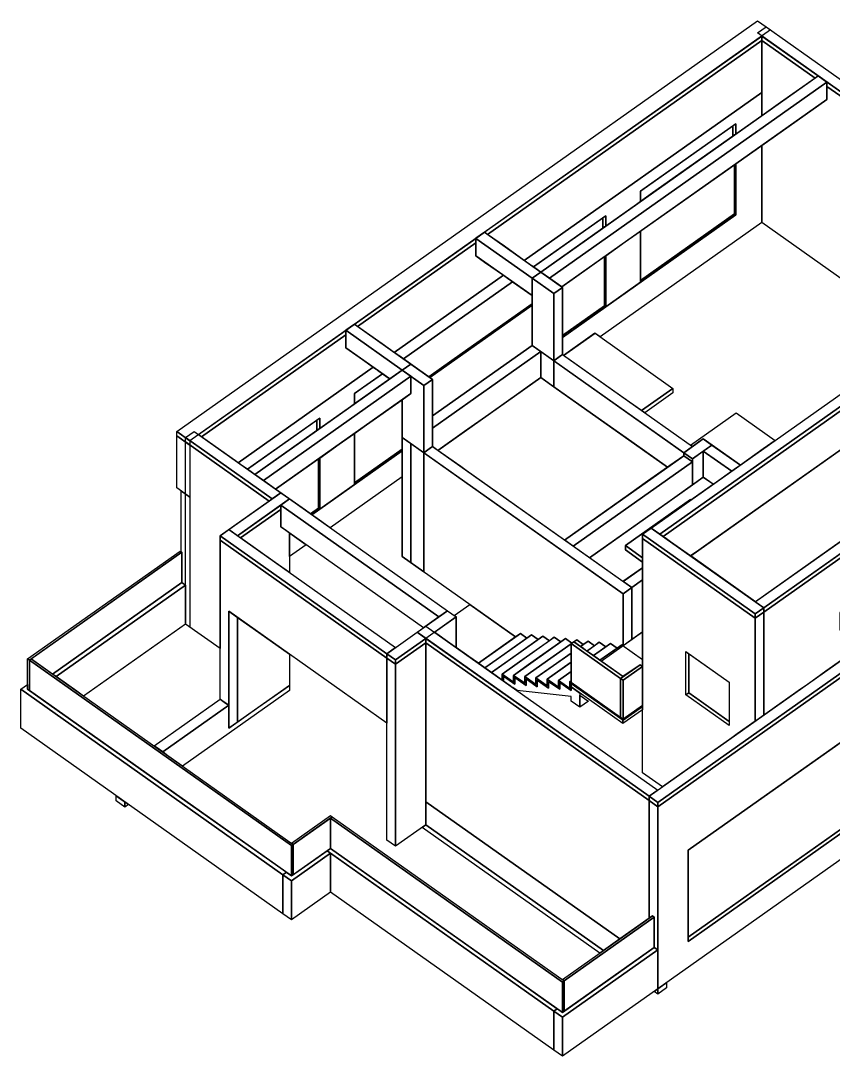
# Model space of a CAD drawing. Extents: x -28991 to 7566, y 11015 to 38494.
# Drawn here: x -28991 to -15733, y 11403 to 28294 of the extents above; entities that cross this region are included whole.
import ezdxf

# ---------------------------------------------------------------- set-up
doc = ezdxf.new("R2010")
doc.units = 0
doc.header["$LTSCALE"] = 1000
doc.header["$MEASUREMENT"] = 0
doc.layers.add('AE-FLOR', color=151, linetype='CONTINUOUS')

msp = doc.modelspace()

# ---------------------------------------------------------------- linework, layer by layer
at = {"layer": 'AE-FLOR', "linetype": 'Continuous'}
for points in [[(-26445.7935, 21593.6522), (-16970.5627, 28293.6522), (-16758.4306, 28143.6522), (-26233.6615, 21443.6522)], [(-26043.245, 21509.0074), (-26092.2402, 21543.6522), (-21566.7568, 24743.6522), (-21566.7568, 24743.6522), (-21563.048, 24746.2747), (-16899.8519, 28043.6523), (-16899.8519, 27972.9416), (-21375.3354, 24808.2968), (-21400.8378, 24826.3298), (-21425.3354, 24843.6522), (-21563.048, 24746.2747), (-21566.7568, 24743.6522), (-21566.7568, 24672.9415), (-23496.6614, 23308.2929), (-23511.0285, 23318.452), (-23546.6614, 23343.6482), (-23688.0827, 23243.6482), (-23688.0827, 23172.9376), (-26042.2402, 21508.2969)], [(-16970.5625, 28093.6523), (-16829.1412, 28193.6523), (-15414.9276, 27193.6523), (-15556.349, 27093.6523)], [(-15839.1919, 27222.9418), (-15839.1919, 27293.6522), (-15980.6132, 27393.6522), (-16014.4179, 27369.7487), (-16030.613, 27358.297), (-16899.8519, 27972.9416), (-16899.8519, 28043.6523), (-15556.349, 27093.6523), (-15556.349, 27022.9416)], [(-21100.3896, 24613.8808), (-21375.3354, 24808.2968), (-16899.8519, 27972.9416), (-16899.8519, 27124.4135), (-20775.3354, 24384.0328)], [(-16899.8519, 27972.9416), (-16030.613, 27358.297), (-16592.3017, 26961.1231), (-16899.8519, 26743.6523)], [(-20506.1022, 24193.6482), (-15980.6132, 27393.6522), (-15839.1919, 27293.6522), (-20364.6808, 24093.6482)], [(-20364.6803, 24093.6485), (-15839.1919, 27293.6522), (-15839.1919, 27010.8095), (-20164.6804, 23952.2272)], [(-16899.8519, 25003.0932), (-16899.8519, 26260.8096), (-16454.9046, 26575.4348), (-15839.1919, 27010.8095), (-15839.1919, 27222.9418), (-15556.349, 27022.9416), (-15556.349, 24053.0932)], [(-20651.9969, 24296.8193), (-20661.682, 24303.6677), (-20681.8661, 24317.94), (-20775.3354, 24384.0328), (-16899.8519, 27124.4135), (-16899.8519, 26743.6523), (-17324.116, 26443.6522), (-17324.116, 26612.2814), (-18879.7508, 25512.2815), (-18879.7508, 25343.6523), (-18943.9921, 25298.2269), (-19445.4364, 24943.6522), (-19445.4364, 25112.2814), (-20625.3354, 24277.9668)], [(-18879.7508, 25512.2815), (-18856.9365, 25528.4136), (-17371.4922, 26578.7814), (-17371.4922, 26410.1522), (-18680.2774, 25484.7013), (-18879.7508, 25343.6523)], [(-17371.4922, 26578.7814), (-17324.116, 26612.2814), (-17324.116, 26443.6522), (-17342.6762, 26430.5282), (-17371.4922, 26410.1522)], [(-20152.5483, 22847.6404), (-20152.5483, 23127.3888), (-17324.116, 25127.3925), (-17324.116, 25960.8095), (-17046.3046, 26157.2519), (-16899.8519, 26260.8096), (-16899.8519, 25003.0932), (-19538.9392, 23136.9766), (-19622.213, 23195.8601), (-20133.6091, 22834.2484)], [(-18879.7508, 24860.8096), (-18817.762, 24904.6423), (-17345.6828, 25945.5595), (-17345.6828, 25142.6425), (-17345.7476, 25142.5967), (-18879.7508, 24057.8926)], [(-17345.6828, 25142.6425), (-17345.6828, 25945.5595), (-17324.116, 25960.8095), (-17324.116, 25127.3925)], [(-20625.3354, 24277.9668), (-19492.8126, 25078.7814), (-19492.8126, 24910.1522), (-20506.0966, 24193.6522)], [(-19492.8126, 25078.7814), (-19445.4364, 25112.2814), (-19445.4364, 24943.6522), (-19463.9966, 24930.5282), (-19492.8126, 24910.1522)], [(-18879.7508, 24057.8926), (-17582.9171, 24974.8925), (-17345.6828, 25142.6425), (-17324.116, 25127.3925), (-18879.7508, 24027.3926)], [(-21566.7568, 24743.6522), (-21425.3354, 24843.6522), (-20506.0966, 24193.6522), (-20647.518, 24093.6522)], [(-19445.4364, 24460.8095), (-19127.9366, 24685.3158), (-18879.7508, 24860.8096), (-18879.7508, 24027.3926), (-19445.4364, 23627.3925)], [(-23095.3864, 23024.5486), (-23496.6614, 23308.2929), (-21566.7568, 24672.9415), (-21566.7568, 24460.8095), (-21421.4786, 24358.0823), (-21116.7568, 24142.6114), (-22896.6614, 22884.0288)], [(-21566.7568, 24460.8095), (-21566.7568, 24743.6522), (-20647.518, 24093.6522), (-20647.518, 23810.8095)], [(-20152.5483, 23943.6486), (-20164.6804, 23952.2272), (-19467.0032, 24445.5595), (-19467.0032, 23642.6425), (-19467.1741, 23642.5216), (-20152.5483, 23157.8888)], [(-19467.0032, 23642.6425), (-19467.0032, 24445.5595), (-19445.4364, 24460.8095), (-19445.4364, 23627.3925)], [(-20647.5231, 24093.6486), (-20506.1017, 24193.6486), (-20152.5483, 23943.6486), (-20293.9697, 23843.6486)], [(-22821.2572, 22830.71), (-22827.1783, 22834.8969), (-22839.518, 22843.6224), (-22896.6614, 22884.0288), (-21116.7568, 24142.6114), (-21029.134, 24080.6528), (-21010.2125, 24067.2732), (-21001.1332, 24060.8532), (-20966.7568, 24036.5454), (-22746.6614, 22777.9628)], [(-22518.7391, 22616.7981), (-22746.6614, 22777.9628), (-20966.7568, 24036.5454), (-20647.5231, 23810.8131), (-20647.5231, 23675.3816), (-21788.0331, 22868.9193), (-22331.6627, 22484.5151)], [(-20421.4125, 22837.7561), (-20647.5179, 22997.6367), (-20647.5231, 22997.6331), (-20647.5231, 24093.6486), (-20293.9697, 23843.6486), (-20293.9697, 22747.6404)], [(-20293.9697, 23843.6486), (-20152.5483, 23943.6486), (-20152.5483, 22847.6331), (-20203.5258, 22811.5865), (-20293.9645, 22747.6367), (-20293.9645, 22323.3727), (-20293.9697, 22323.369)], [(-22322.3225, 22477.9106), (-22331.6627, 22484.5151), (-20647.5231, 23675.3816), (-20647.5231, 23656.3816), (-22318.2276, 22475.0151)], [(-22273.8687, 22443.6486), (-22318.2276, 22475.0151), (-20647.5231, 23656.3816), (-20647.5231, 22997.6331), (-22273.8687, 21847.6331)], [(-18702.9742, 20017.1804), (-13541.0948, 23667.1804), (-13399.6734, 23567.1804), (-18561.5528, 19917.1804)], [(-20152.5483, 23157.8888), (-20092.4391, 23200.3925), (-19467.0032, 23642.6425), (-19445.4364, 23627.3925), (-20152.5483, 23127.3888)], [(-18561.5528, 19917.1804), (-13399.6734, 23567.1804), (-13399.6734, 23496.4697), (-18511.5528, 19881.8251)], [(-18390.8421, 19796.4698), (-18457.163, 19843.3657), (-18477.061, 19857.4357), (-18498.5408, 19872.6242), (-18501.2882, 19874.567), (-18511.5528, 19881.8251), (-13399.6734, 23496.4697), (-13399.6734, 22860.0736), (-13573.236, 22737.3463), (-15919.5448, 21078.2554), (-16382.3783, 20750.9827), (-17459.2239, 19989.5379), (-17697.8724, 19820.7879), (-17925.1567, 19660.0737), (-18061.5528, 19563.6271)], [(-23688.0827, 23243.6482), (-23546.6614, 23343.6482), (-22627.4225, 22693.6482), (-22768.8439, 22593.6482)], [(-25489.3709, 21117.3593), (-26042.2402, 21508.2969), (-23688.0827, 23172.9376), (-23688.0827, 22960.8055), (-23416.4754, 22768.7501), (-23238.0827, 22642.6075), (-25442.2402, 21084.0328)], [(-23688.0827, 22960.8055), (-23688.0827, 23243.6482), (-22768.8439, 22593.6482), (-22933.1053, 22477.4979), (-22968.8439, 22452.2269)], [(-19110, 22111.0251), (-20135, 22834.2484), (-19620, 23195.8601), (-18350, 22295.8601), (-18860, 21934.2484)], [(-19110, 22111.0251), (-20135, 22834.2484), (-19620, 23195.8601), (-18350, 22295.8601), (-18860, 21934.2484)], [(-19110, 22111.0251), (-20135, 22834.2484), (-19620, 23195.8601), (-18350, 22295.8601), (-18860, 21934.2484)], [(-19110, 22111.0251), (-20135, 22834.2484), (-19620, 23195.8601), (-18350, 22295.8601), (-18860, 21934.2484)], [(-19110, 22111.0251), (-20135, 22834.2484), (-19620, 23195.8601), (-18350, 22295.8601), (-18860, 21934.2484)], [(-22273.8687, 21847.6331), (-20647.5231, 22997.6331), (-20647.5227, 22997.6328), (-20506.1017, 22897.6331), (-22273.8687, 21647.6331)], [(-22273.8687, 21347.6404), (-22273.8687, 21647.6331), (-20506.1017, 22897.6331), (-20506.1017, 22473.369), (-20687.9305, 22344.7967), (-20824.2946, 22248.3727), (-21354.6247, 21873.3727), (-21752.3722, 21592.1227), (-22185.9955, 21285.5047)], [(-19021.1723, 21423.3727), (-19516.147, 21773.3727), (-20364.6752, 22373.3727), (-20506.0965, 22473.3727), (-20506.0965, 22897.6367), (-18172.6442, 21247.6368), (-18172.645, 21198.1386), (-18398.5367, 21038.4091), (-18437.6441, 21010.756)], [(-20293.9645, 22747.6367), (-20273.7614, 22761.9225), (-20152.5483, 22847.6331), (-20152.5483, 22847.6404), (-18031.2228, 21347.6368), (-18172.6442, 21247.6368)], [(-14250, 19217.0826), (-14845, 19638.627), (-15065, 19795.7619), (-15345, 19992.1804), (-15845, 19636.7815), (-17005, 18817.1804), (-18060, 19563.6271), (-13400, 22860.0736), (-12345, 22113.627), (-13470, 21316.2863), (-13505, 21292.1804), (-13505, 21221.4697), (-13475, 21201.1591), (-13435, 21171.4697), (-13435, 20833.0636), (-13495, 20789.8133), (-13505, 20783.0634), (-13505, 20585.0735), (-13080, 20285.0736), (-11815, 19388.627), (-12235, 19092.0984), (-13150, 18442.1804)], [(-14250, 19217.0826), (-14845, 19638.627), (-15065, 19795.7619), (-15345, 19992.1804), (-15845, 19636.7815), (-17005, 18817.1804), (-18060, 19563.6271), (-13400, 22860.0736), (-12345, 22113.627), (-13470, 21316.2863), (-13505, 21292.1804), (-13505, 21221.4697), (-13475, 21201.1591), (-13435, 21171.4697), (-13435, 20833.0636), (-13495, 20789.8133), (-13505, 20783.0634), (-13505, 20585.0735), (-13080, 20285.0736), (-11815, 19388.627), (-12235, 19092.0984), (-13150, 18442.1804)], [(-14250, 19217.0826), (-14845, 19638.627), (-15065, 19795.7619), (-15345, 19992.1804), (-15845, 19636.7815), (-17005, 18817.1804), (-18060, 19563.6271), (-13400, 22860.0736), (-12345, 22113.627), (-13470, 21316.2863), (-13505, 21292.1804), (-13505, 21221.4697), (-13475, 21201.1591), (-13435, 21171.4697), (-13435, 20833.0636), (-13495, 20789.8133), (-13505, 20783.0634), (-13505, 20585.0735), (-13080, 20285.0736), (-11815, 19388.627), (-12235, 19092.0984), (-13150, 18442.1804)], [(-14250, 19217.0826), (-14845, 19638.627), (-15065, 19795.7619), (-15345, 19992.1804), (-15845, 19636.7815), (-17005, 18817.1804), (-18060, 19563.6271), (-13400, 22860.0736), (-12345, 22113.627), (-13470, 21316.2863), (-13505, 21292.1804), (-13505, 21221.4697), (-13475, 21201.1591), (-13435, 21171.4697), (-13435, 20833.0636), (-13495, 20789.8133), (-13505, 20783.0634), (-13505, 20585.0735), (-13080, 20285.0736), (-11815, 19388.627), (-12235, 19092.0984), (-13150, 18442.1804)], [(-14250, 19217.0826), (-14845, 19638.627), (-15065, 19795.7619), (-15345, 19992.1804), (-15845, 19636.7815), (-17005, 18817.1804), (-18060, 19563.6271), (-13400, 22860.0736), (-12345, 22113.627), (-13470, 21316.2863), (-13505, 21292.1804), (-13505, 21221.4697), (-13475, 21201.1591), (-13435, 21171.4697), (-13435, 20833.0636), (-13495, 20789.8133), (-13505, 20783.0634), (-13505, 20585.0735), (-13080, 20285.0736), (-11815, 19388.627), (-12235, 19092.0984), (-13150, 18442.1804)], [(-25382.02, 21041.4507), (-25395.4475, 21050.9454), (-25424.3569, 21071.3874), (-25425.7612, 21072.3804), (-25428.6877, 21074.4498), (-25442.2402, 21084.0328), (-23238.0827, 22642.6075), (-23186.7859, 22606.3351), (-23175.7087, 22598.5024), (-23170.3934, 22594.7439), (-23088.0827, 22536.5415), (-23546.6557, 22212.2814), (-23546.6557, 22043.6522), (-23610.8969, 21998.2268), (-24112.3412, 21643.6522), (-24112.3412, 21812.2814), (-25292.2402, 20977.9668)], [(-22768.8434, 22593.6486), (-22627.4221, 22693.6486), (-22273.8687, 22443.6486), (-22415.29, 22343.6486)], [(-25173.0014, 20893.6522), (-22768.8439, 22593.6482), (-22627.4225, 22493.6482), (-25031.58, 20793.6522)], [(-25031.58, 20793.6522), (-22627.4225, 22493.6482), (-22627.4225, 22210.8055), (-24831.58, 20652.2309)], [(-23546.6557, 22212.2814), (-23408.9842, 22309.6298), (-23088.0827, 22536.5415), (-22977.6526, 22458.4556), (-22968.8439, 22452.2269), (-23546.6557, 22043.6522)], [(-22768.8434, 19553.0894), (-22768.8434, 22110.8058), (-22627.4225, 22210.8055), (-22627.4225, 22493.6482), (-22768.8434, 22593.6486), (-22415.29, 22343.6486), (-22415.29, 21247.6404), (-22542.7328, 21337.7561), (-22768.8382, 21497.6367), (-22768.8382, 19553.0931), (-22415.29, 19303.0968), (-22415.29, 19303.0894)], [(-21725, 20958.6127), (-21810, 21020.3397), (-22185, 21285.5047), (-20505, 22473.369), (-20295, 22323.369), (-20295, 22323.3727), (-18440, 21010.756), (-18765, 20780.8494), (-19075, 20559.9009), (-20120, 19822.888)], [(-21725, 20958.6127), (-21810, 21020.3397), (-22185, 21285.5047), (-20505, 22473.369), (-20295, 22323.369), (-20295, 22323.3727), (-18440, 21010.756), (-18765, 20780.8494), (-19075, 20559.9009), (-20120, 19822.888)], [(-21725, 20958.6127), (-21810, 21020.3397), (-22185, 21285.5047), (-20505, 22473.369), (-20295, 22323.369), (-20295, 22323.3727), (-18440, 21010.756), (-18765, 20780.8494), (-19075, 20559.9009), (-20120, 19822.888)], [(-21725, 20958.6127), (-21810, 21020.3397), (-22185, 21285.5047), (-20505, 22473.369), (-20295, 22323.369), (-20295, 22323.3727), (-18440, 21010.756), (-18765, 20780.8494), (-19075, 20559.9009), (-20120, 19822.888)], [(-21725, 20958.6127), (-21810, 21020.3397), (-22185, 21285.5047), (-20505, 22473.369), (-20295, 22323.369), (-20295, 22323.3727), (-18440, 21010.756), (-18765, 20780.8494), (-19075, 20559.9009), (-20120, 19822.888)], [(-22415.29, 22343.6486), (-22273.8687, 22443.6486), (-22273.8687, 21347.6331), (-22324.8462, 21311.5865), (-22415.2848, 21247.6367), (-22415.2848, 19303.2053), (-22415.29, 19303.0894)], [(-18825, 21907.9071), (-18860, 21934.2484), (-18350, 22295.8601), (-18350, 22225.1494), (-18810, 21898.8931)], [(-18825, 21907.9071), (-18860, 21934.2484), (-18350, 22295.8601), (-18350, 22225.1494), (-18810, 21898.8931)], [(-18825, 21907.9071), (-18860, 21934.2484), (-18350, 22295.8601), (-18350, 22225.1494), (-18810, 21898.8931)], [(-18825, 21907.9071), (-18860, 21934.2484), (-18350, 22295.8601), (-18350, 22225.1494), (-18810, 21898.8931)], [(-18825, 21907.9071), (-18860, 21934.2484), (-18350, 22295.8601), (-18350, 22225.1494), (-18810, 21898.8931)], [(-23546.6557, 21560.8095), (-23347.9395, 21701.3231), (-22768.8434, 22110.8058), (-22768.8434, 21307.8888), (-23546.6557, 20757.8925)], [(-24159.7173, 21778.7814), (-24112.3412, 21812.2814), (-24112.3412, 21643.6522), (-24130.9013, 21630.5282), (-24159.7173, 21610.1522)], [(-17614.5786, 21303.0249), (-17854.4461, 21472.6368), (-18031.2228, 21347.6368), (-18063.3653, 21370.3649), (-17317.045, 21898.0931), (-16680.0035, 21447.6367), (-16875.1558, 21309.6432), (-17249.5471, 21044.9086)], [(-25292.2402, 20977.9668), (-24229.9078, 21729.1492), (-24159.7173, 21778.7814), (-24159.7173, 21610.1522), (-24406.5669, 21435.6032), (-25173.0013, 20893.6522)], [(-26445.7935, 21522.9415), (-26445.7935, 21593.6522), (-26233.6615, 21443.6522), (-26233.6615, 21372.9415)], [(-26445.7935, 20674.4134), (-26445.7935, 21522.9415), (-26233.6615, 21372.9415), (-26233.6615, 20524.4134)], [(-26304.3722, 21493.6522), (-26162.9508, 21593.6522), (-24748.7373, 20593.6522), (-24890.1586, 20493.6522)], [(-26304.3722, 21422.9415), (-26304.3722, 21493.6522), (-24890.1586, 20493.6522), (-24938.4512, 20459.5042), (-24940.1586, 20458.2969)], [(-24112.3412, 21160.8095), (-23794.8414, 21385.3157), (-23546.6557, 21560.8095), (-23546.6557, 20727.3925), (-24112.3412, 20327.3925)], [(-22768.8382, 19553.0931), (-22768.8382, 21497.6367), (-22627.4169, 21397.6367), (-22627.4169, 19453.0931)], [(-18172.6442, 21247.6368), (-17854.4461, 21472.6368), (-17713.0247, 21372.6368), (-18031.2228, 21147.6368)], [(-26304.3722, 18453.0931), (-26304.3722, 21422.9415), (-24940.1586, 20458.2969), (-25738.6867, 19893.6523), (-25738.6867, 18053.093)], [(-23546.6557, 20757.8925), (-22768.8434, 21307.8888), (-22768.8434, 21277.3888), (-23546.6557, 20727.3925)], [(-19367.6547, 18134.507), (-19445.1547, 18079.7062), (-19551.5024, 18154.9055), (-19629.0024, 18100.1047), (-19735.3502, 18175.3039), (-19812.8502, 18120.5031), (-19919.198, 18195.7024), (-19965.2997, 18163.1035), (-19968.6954, 18165.5047), (-20000.0937, 18143.3027), (-20103.0457, 18216.1008), (-20180.5457, 18161.3), (-20286.8935, 18236.4993), (-20364.3935, 18181.6985), (-20470.7412, 18256.8977), (-20548.2412, 18202.0969), (-20654.589, 18277.2962), (-20732.089, 18222.4954), (-20838.4368, 18297.6946), (-20915.9367, 18242.8939), (-22627.4169, 19453.0931), (-22627.4169, 21397.6367), (-19162.5936, 18947.6367), (-19162.5936, 18099.1086), (-19183.8069, 18114.1086), (-19261.3069, 18059.3078)], [(-22415.2848, 21247.6367), (-22406.6264, 21253.7592), (-22273.8687, 21347.6331), (-22273.8687, 21347.6404), (-19021.1723, 19047.6367), (-19162.5936, 18947.6367)], [(-17854.4461, 21272.6368), (-17713.0247, 21372.6368), (-17249.5471, 21044.9086), (-17313.7222, 20999.5299), (-17390.9684, 20944.9086)], [(-24345.3647, 20308.4247), (-24831.58, 20652.2309), (-24133.9079, 21145.5595), (-24133.9079, 20342.6425), (-24133.9727, 20342.5966), (-24263.832, 20250.7723)], [(-24192.582, 20200.391), (-24242.2652, 20235.5223), (-22768.8434, 21277.3888), (-22768.8434, 20853.0894), (-23942.2402, 20023.3726)], [(-24133.9079, 20342.6425), (-24133.9079, 21145.5595), (-24112.3412, 21160.8095), (-24112.3412, 20327.3925)], [(-20115.0431, 19821.1202), (-20117.5431, 19822.888), (-18172.645, 21198.1386), (-18031.2237, 21098.1386), (-19976.1218, 19722.888)], [(-20115.0431, 19821.1202), (-20117.5431, 19822.888), (-18172.645, 21198.1386), (-18031.2237, 21098.1386), (-19976.1218, 19722.888)], [(-20115.0431, 19821.1202), (-20117.5431, 19822.888), (-18172.645, 21198.1386), (-18031.2237, 21098.1386), (-19976.1218, 19722.888)], [(-20115.0431, 19821.1202), (-20117.5431, 19822.888), (-18172.645, 21198.1386), (-18031.2237, 21098.1386), (-19976.1218, 19722.888)], [(-20115.0431, 19821.1202), (-20117.5431, 19822.888), (-18172.645, 21198.1386), (-18031.2237, 21098.1386), (-19976.1218, 19722.888)], [(-18031.2237, 20723.3733), (-18031.2237, 21098.1386), (-18169.0443, 21195.5925), (-18172.6442, 21198.138), (-18172.6442, 21247.6368), (-18031.2228, 21147.6368), (-18031.2228, 20723.3727)], [(-18031.2228, 21147.6368), (-17854.4461, 21272.6368), (-17854.4461, 20848.3727), (-17961.7978, 20772.4636), (-18031.2228, 20723.3727)], [(-17854.4461, 20848.3727), (-17854.4461, 21272.6368), (-17390.9684, 20944.9086), (-17677.5768, 20742.2459), (-17690.9684, 20732.7765)], [(-19969.2482, 19718.0277), (-19976.1218, 19722.888), (-18031.2237, 21098.1386), (-18031.2237, 20723.3721), (-18396.7433, 20464.9106), (-19711.1218, 19535.5047)], [(-19710, 19535.5047), (-18405, 20459.011), (-18030, 20723.372), (-18030, 20723.3727), (-17855, 20848.3727), (-17690, 20732.7765), (-17835, 20631.8591), (-18055, 20475.2387), (-18065, 20483.2969), (-18155, 20421.2583), (-19125, 19733.2969), (-19125, 19662.5863), (-18845, 19462.5862), (-18845, 19372.6368), (-19165, 19147.6367)], [(-19710, 19535.5047), (-18405, 20459.011), (-18030, 20723.372), (-18030, 20723.3727), (-17855, 20848.3727), (-17690, 20732.7765), (-17835, 20631.8591), (-18055, 20475.2387), (-18065, 20483.2969), (-18155, 20421.2583), (-19125, 19733.2969), (-19125, 19662.5863), (-18845, 19462.5862), (-18845, 19372.6368), (-19165, 19147.6367)], [(-19710, 19535.5047), (-18405, 20459.011), (-18030, 20723.372), (-18030, 20723.3727), (-17855, 20848.3727), (-17690, 20732.7765), (-17835, 20631.8591), (-18055, 20475.2387), (-18065, 20483.2969), (-18155, 20421.2583), (-19125, 19733.2969), (-19125, 19662.5863), (-18845, 19462.5862), (-18845, 19372.6368), (-19165, 19147.6367)], [(-19710, 19535.5047), (-18405, 20459.011), (-18030, 20723.372), (-18030, 20723.3727), (-17855, 20848.3727), (-17690, 20732.7765), (-17835, 20631.8591), (-18055, 20475.2387), (-18065, 20483.2969), (-18155, 20421.2583), (-19125, 19733.2969), (-19125, 19662.5863), (-18845, 19462.5862), (-18845, 19372.6368), (-19165, 19147.6367)], [(-19710, 19535.5047), (-18405, 20459.011), (-18030, 20723.372), (-18030, 20723.3727), (-17855, 20848.3727), (-17690, 20732.7765), (-17835, 20631.8591), (-18055, 20475.2387), (-18065, 20483.2969), (-18155, 20421.2583), (-19125, 19733.2969), (-19125, 19662.5863), (-18845, 19462.5862), (-18845, 19372.6368), (-19165, 19147.6367)], [(-26304.3722, 18453.0931), (-26304.3722, 19089.4892), (-26332.6565, 19109.4892), (-26360.9407, 19129.4892), (-26360.9407, 19624.4639), (-26375.0829, 19634.4639), (-26375.0829, 20624.4134), (-26233.6615, 20524.4134), (-26233.6615, 18403.0931)], [(-25597.2653, 19993.6523), (-24748.7373, 20593.6522), (-24607.3159, 20493.6522), (-25455.844, 19893.6523)], [(-24748.7373, 20393.6522), (-24607.3159, 20493.6522), (-22026.3763, 18668.6522), (-22167.7976, 18568.6522)], [(-19125, 19733.2969), (-18065, 20483.2969), (-18055, 20475.2387), (-18075, 20461.8082), (-18845, 19917.1804), (-18845, 19533.2969)], [(-19125, 19733.2969), (-18065, 20483.2969), (-18055, 20475.2387), (-18075, 20461.8082), (-18845, 19917.1804), (-18845, 19533.2969)], [(-19125, 19733.2969), (-18065, 20483.2969), (-18055, 20475.2387), (-18075, 20461.8082), (-18845, 19917.1804), (-18845, 19533.2969)], [(-19125, 19733.2969), (-18065, 20483.2969), (-18055, 20475.2387), (-18075, 20461.8082), (-18845, 19917.1804), (-18845, 19533.2969)], [(-19125, 19733.2969), (-18065, 20483.2969), (-18055, 20475.2387), (-18075, 20461.8082), (-18845, 19917.1804), (-18845, 19533.2969)], [(-25408.6263, 19860.2643), (-25455.844, 19893.6523), (-24748.7373, 20393.6522), (-24748.7373, 20322.9415), (-25405.844, 19858.2969)], [(-24837.1165, 19456.1459), (-25405.844, 19858.2969), (-24748.7373, 20322.9415), (-24748.7373, 20040.0988), (-24705.5702, 20009.5751), (-24607.3159, 19940.0988), (-24607.3159, 19293.6523)], [(-24748.7373, 20040.0988), (-24748.7373, 20393.6522), (-22167.7976, 18568.6522), (-22395.7201, 18407.4866), (-22417.7976, 18391.8755)], [(-24254.0765, 20243.8741), (-24263.832, 20250.7723), (-24133.9079, 20342.6425), (-24112.3412, 20327.3925), (-24242.2652, 20235.5223)], [(-25738.6867, 19893.6523), (-25597.2653, 19993.6523), (-22874.9042, 18068.6523), (-23016.3256, 17968.6523)], [(-24607.3159, 19940.0988), (-24597.6436, 19933.2594), (-24333.6616, 19746.5959), (-24607.3159, 19553.0931)], [(-18844.3955, 19917.1804), (-18702.9742, 20017.1804), (-16864.4965, 18717.1804), (-17005.9179, 18617.1804)], [(-17005.9179, 18817.1804), (-15414.9277, 19942.1804), (-15273.5063, 19842.1804), (-16864.4965, 18717.1804)], [(-25738.6867, 19822.9416), (-25738.6867, 19893.6523), (-23016.3256, 17968.6523), (-23016.3256, 17897.9416)], [(-25597.2653, 18662.2814), (-25597.2653, 17127.8597), (-25710.9262, 17208.2301), (-25738.6867, 17227.8597), (-25738.6867, 19822.9416), (-23016.3256, 17897.9416), (-23016.3256, 16837.2814)], [(-18844.3955, 19846.4698), (-18844.3955, 19917.1804), (-17005.9179, 18617.1804), (-17005.9179, 18546.4698)], [(-18844.3955, 16028.0931), (-18844.3955, 19846.4698), (-17005.9179, 18546.4698), (-17005.9179, 16868.6523), (-17301.2674, 16659.8087), (-17389.4644, 16597.444), (-18519.5218, 15798.3727)], [(-16864.4965, 18717.1804), (-15344.217, 19792.1804), (-15344.217, 19721.4697), (-16864.4965, 18646.4698)], [(-28878.2408, 17884.464), (-26389.225, 19644.4639), (-26360.9407, 19624.4639), (-28849.9565, 17864.464)], [(-28817.0442, 17881.1914), (-28821.6723, 17884.464), (-26360.9407, 19624.4639), (-26360.9407, 19129.4892), (-28471.6723, 17636.9766)], [(-19125, 19662.5863), (-19125, 19733.2969), (-18845, 19533.2969), (-18845, 19462.5862)], [(-19125, 19662.5863), (-19125, 19733.2969), (-18845, 19533.2969), (-18845, 19462.5862)], [(-19125, 19662.5863), (-19125, 19733.2969), (-18845, 19533.2969), (-18845, 19462.5862)], [(-19125, 19662.5863), (-19125, 19733.2969), (-18845, 19533.2969), (-18845, 19462.5862)], [(-19125, 19662.5863), (-19125, 19733.2969), (-18845, 19533.2969), (-18845, 19462.5862)], [(-16864.4965, 18646.4698), (-15344.217, 19721.4697), (-15344.217, 18837.5862), (-15627.0597, 18637.5862), (-15627.0597, 18354.7789), (-15344.217, 18554.7789), (-15344.217, 18043.6523), (-15855.3253, 17682.2441), (-16019.6102, 17566.0772), (-16156.4219, 17469.3367), (-16266.6176, 17391.4166), (-16346.2092, 17335.1368), (-16699.4653, 17085.347), (-16720.6815, 17070.3449), (-16864.4965, 16968.6523)], [(-19162.5936, 19147.6367), (-18844.3955, 19372.6368), (-18844.3955, 19172.6368), (-19021.1723, 19047.6367)], [(-28471.6723, 17636.9766), (-27258.9663, 18494.4892), (-26360.9407, 19129.4892), (-26310.3477, 19093.7145), (-26304.3722, 19089.4892), (-28415.1037, 17596.9766)], [(-28078.1166, 17358.6907), (-28415.1037, 17596.9766), (-26304.3722, 19089.4892), (-26304.3722, 18453.0931), (-27965.1037, 17278.7785)], [(-19021.1723, 19047.6367), (-18844.3955, 19172.6368), (-18844.3955, 18324.1087), (-18873.599, 18303.4587), (-19021.1723, 18199.1086)], [(-19162.5936, 18947.6367), (-19021.1723, 19047.6367), (-19021.1723, 18199.1086), (-19100.8825, 18142.745), (-19162.5936, 18099.1086)], [(-21680.9446, 17924.3953), (-21884.9544, 18068.652), (-21884.9544, 18568.6525), (-21919.9144, 18593.3729), (-21665.7517, 18773.0931), (-20915.9368, 18242.8938), (-21523.6531, 17813.1735)], [(-25597.2653, 18662.2814), (-25469.254, 18571.7637), (-25455.844, 18562.2814), (-25455.844, 16853.0931), (-25597.2653, 16753.0931)], [(-22521.3505, 18318.6525), (-22026.3758, 18668.6525), (-21884.9544, 18568.6525), (-22379.9292, 18218.6525)], [(-17005.9179, 18617.1804), (-16864.4965, 18717.1804), (-16864.4965, 18646.4698), (-17005.9179, 18546.4698)], [(-17005.9179, 18546.4698), (-16864.4965, 18646.4698), (-16864.4965, 16968.6523), (-16943.7765, 16912.5929), (-17005.9179, 16868.6523)], [(-25455.844, 18562.2814), (-25108.0389, 18316.3461), (-24607.3159, 17962.2815), (-24607.3159, 17453.0931), (-25455.844, 16853.0931)], [(-22521.3508, 18318.6523), (-22379.9295, 18418.6523), (-18596.9082, 15743.6523), (-18738.3296, 15643.6523)], [(-21951.1177, 18115.4365), (-22238.5081, 18318.6523), (-21884.9544, 18568.6525), (-21884.9544, 18068.652)], [(-18738.3296, 15643.6523), (-14707.821, 18493.6522), (-14566.3996, 18393.6522), (-18596.9082, 15543.6523)], [(-23016.3256, 17968.6523), (-22521.3508, 18318.6523), (-22379.9295, 18218.6523), (-22874.9042, 17868.6523)], [(-21523.6531, 17813.1735), (-20838.4368, 18297.6946), (-20732.089, 18222.4954), (-21222.9248, 17875.422), (-21417.3054, 17737.9742)], [(-21417.3054, 17737.9742), (-20654.589, 18277.2962), (-20548.2412, 18202.0969), (-21039.0771, 17855.0236), (-21310.9576, 17662.775)], [(-21310.9576, 17662.775), (-20470.7412, 18256.8977), (-20364.3935, 18181.6985), (-20855.2293, 17834.6251), (-21135.4216, 17636.4993), (-21135.4216, 17538.6523)], [(-19520, 17847.3066), (-18845, 18324.1087), (-18845, 17760.5048), (-18885, 17790.5048), (-19165, 17595.5047)], [(-19520, 17847.3066), (-18845, 18324.1087), (-18845, 17760.5048), (-18885, 17790.5048), (-19165, 17595.5047)], [(-19520, 17847.3066), (-18845, 18324.1087), (-18845, 17760.5048), (-18885, 17790.5048), (-19165, 17595.5047)], [(-19520, 17847.3066), (-18845, 18324.1087), (-18845, 17760.5048), (-18885, 17790.5048), (-19165, 17595.5047)], [(-19520, 17847.3066), (-18845, 18324.1087), (-18845, 17760.5048), (-18885, 17790.5048), (-19165, 17595.5047)], [(-18596.9082, 15543.6523), (-14566.3996, 18393.6522), (-14566.3996, 18322.9415), (-18596.9082, 15472.9416)], [(-18596.9082, 15472.9416), (-14566.3996, 18322.9415), (-14566.3996, 17262.2814), (-18101.9335, 14762.2814), (-18101.9335, 13277.3925), (-14566.3996, 15777.3925), (-14566.3996, 15353.0931), (-18596.9082, 12503.0931)], [(-22874.9042, 17868.6523), (-22379.9295, 18218.6523), (-22379.9295, 18147.9416), (-22874.9042, 17797.9416)], [(-22874.9042, 17797.9416), (-22379.9295, 18147.9416), (-22379.9295, 15552.8597), (-22379.9296, 15178.0937), (-22379.9296, 15178.093), (-22874.9042, 14828.0931)], [(-22379.9295, 18147.9416), (-22379.9295, 18218.6523), (-18738.3296, 15643.6523), (-18738.3296, 15572.9416)], [(-22379.9295, 15178.0931), (-22379.9295, 18147.9416), (-18738.3296, 15572.9416), (-18738.3296, 13654.464), (-19216.3861, 13316.4269), (-19481.761, 13128.7785)], [(-21135.4216, 17636.4993), (-20286.8935, 18236.4993), (-20180.5457, 18161.3), (-20671.3815, 17814.2267), (-20951.5739, 17616.1008), (-20951.5739, 17506.4993)], [(-20951.5739, 17616.1008), (-20103.0457, 18216.1008), (-20000.0937, 18143.3027), (-20011.1218, 18135.5047), (-20011.1218, 18130.7024), (-20487.5338, 17793.8282), (-20767.7261, 17595.7024), (-20767.7261, 17486.1008)], [(-20767.7261, 17595.7024), (-20011.1218, 18130.7024), (-20011.1218, 17980.3039), (-20303.686, 17773.4298), (-20583.8783, 17575.3039), (-20583.8783, 17465.7024)], [(-20011.1218, 18135.5047), (-19968.6954, 18165.5047), (-19162.5937, 17595.5047), (-19205.0201, 17565.5047)], [(-20011.1218, 17499.1086), (-20011.1218, 18135.5047), (-19205.0201, 17565.5047), (-19205.0201, 16929.1086)], [(-19955.311, 18156.0404), (-19965.2997, 18163.1035), (-19919.198, 18195.7024), (-19812.8502, 18120.5031), (-19858.9519, 18087.9043)], [(-19832.1715, 18068.9677), (-19858.9519, 18087.9043), (-19735.3502, 18175.3039), (-19629.0024, 18100.1047), (-19752.6042, 18012.7051)], [(-19709.0321, 17981.895), (-19752.6042, 18012.7051), (-19551.5024, 18154.9055), (-19445.1547, 18079.7062), (-19646.2564, 17937.5058)], [(-19585.8927, 17894.8223), (-19646.2564, 17937.5058), (-19367.6547, 18134.507), (-19261.3069, 18059.3078), (-19539.9086, 17862.3066)], [(-19174.9044, 17604.2096), (-19539.9086, 17862.3066), (-19183.8069, 18114.1086), (-18844.3955, 17874.1085), (-18844.3955, 17760.5048), (-18886.8219, 17790.5048), (-19162.5937, 17595.5047)], [(-23016.3256, 17897.9416), (-23016.3256, 17968.6523), (-22874.9042, 17868.6523), (-22874.9042, 17797.9416)], [(-20583.8783, 17575.3039), (-20011.1218, 17980.3039), (-20011.1218, 17829.9055), (-20119.8383, 17753.0313), (-20400.0306, 17554.9055), (-20400.0306, 17445.3039)], [(-18137.2887, 18002.9669), (-18089.9126, 17969.4669), (-18089.9126, 17329.3955), (-18137.2887, 17295.8955)], [(-18137.2887, 17295.8955), (-18137.2887, 18002.9669), (-17430.182, 17502.9669), (-17430.182, 16795.8955)], [(-18089.9126, 17329.3955), (-18089.9126, 17969.4669), (-18022.9126, 17922.0907), (-17430.182, 17502.9669), (-17430.182, 16862.8955)], [(-28878.2408, 17389.4892), (-28878.2408, 17884.464), (-28849.9565, 17864.464), (-28849.9565, 17369.4892)], [(-28849.9565, 17864.464), (-28821.6723, 17884.464), (-24543.6762, 14859.464), (-24571.9605, 14839.464)], [(-28849.9565, 17369.4892), (-28849.9565, 17864.464), (-24571.9605, 14839.464), (-24571.9605, 14344.4892)], [(-23016.3256, 14928.0931), (-23016.3256, 17897.9416), (-22874.9042, 17797.9416), (-22874.9042, 14828.0931)], [(-20400.0306, 17554.9055), (-20011.1218, 17829.9055), (-20011.1218, 17679.507), (-20216.1828, 17534.507), (-20216.1828, 17424.9055)], [(-19205.0201, 17565.5047), (-18886.8219, 17790.5048), (-18844.3955, 17760.5048), (-19162.5937, 17535.5047)], [(-19162.5937, 17535.5047), (-18844.3955, 17760.5048), (-18844.3955, 17124.1087), (-19162.5937, 16899.1086)], [(-20011.1218, 17477.8954), (-20011.1218, 17368.2938), (-20194.9696, 17498.2938), (-20194.9696, 17388.6923), (-20378.8174, 17518.6923), (-20378.8174, 17409.0907), (-20562.6651, 17539.0907), (-20562.6651, 17429.4892), (-20746.5129, 17559.4892), (-20746.5129, 17449.8876), (-20930.3607, 17579.8876), (-20930.3607, 17470.2861), (-21114.2084, 17600.2861), (-21114.2084, 17523.6523), (-21119.5545, 17527.4326), (-21135.4216, 17538.6523), (-21135.4216, 17636.4993), (-20951.5739, 17506.4993), (-20951.5739, 17616.1008), (-20767.7261, 17486.1008), (-20767.7261, 17595.7024), (-20583.8783, 17465.7024), (-20583.8783, 17575.3039), (-20400.0306, 17445.3039), (-20400.0306, 17554.9055), (-20216.1828, 17424.9055), (-20216.1828, 17534.507), (-20032.335, 17404.507), (-20032.335, 17514.1086), (-19162.5937, 16899.1086), (-19162.5937, 16877.8954)], [(-20011.1218, 17195.0526), (-20011.1218, 17269.5068), (-20893.2003, 17367.376), (-20963.5265, 17417.1041), (-20971.4271, 17422.6907), (-20981.3276, 17429.6914), (-20994.0972, 17438.7209), (-21011.1945, 17450.8105), (-21035.2685, 17467.8333), (-21058.9076, 17484.5487), (-21114.2084, 17523.6523), (-21114.2084, 17600.2861), (-20930.3607, 17470.2861), (-20930.3607, 17579.8876), (-20746.5129, 17449.8876), (-20746.5129, 17559.4892), (-20562.6651, 17429.4892), (-20562.6651, 17539.0907), (-20378.8174, 17409.0907), (-20378.8174, 17518.6923), (-20194.9696, 17388.6923), (-20194.9696, 17498.2938), (-20011.1218, 17368.2938), (-20011.1218, 17428.3979), (-19986.3731, 17410.8979), (-19869.7005, 17328.3979), (-19869.7005, 17095.0526)], [(-20011.1218, 17195.0526), (-20011.1218, 17269.5068), (-20893.2003, 17367.376), (-20963.5265, 17417.1041), (-20971.4271, 17422.6907), (-20981.3276, 17429.6914), (-20994.0972, 17438.7209), (-21011.1945, 17450.8105), (-21035.2685, 17467.8333), (-21058.9076, 17484.5487), (-21114.2084, 17523.6523), (-21114.2084, 17600.2861), (-20930.3607, 17470.2861), (-20930.3607, 17579.8876), (-20746.5129, 17449.8876), (-20746.5129, 17559.4892), (-20562.6651, 17429.4892), (-20562.6651, 17539.0907), (-20378.8174, 17409.0907), (-20378.8174, 17518.6923), (-20194.9696, 17388.6923), (-20194.9696, 17498.2938), (-20011.1218, 17368.2938), (-20011.1218, 17428.3979), (-19986.3731, 17410.8979), (-19869.7005, 17328.3979), (-19869.7005, 17095.0526)], [(-20011.1218, 17195.0526), (-20011.1218, 17269.5068), (-20893.2003, 17367.376), (-20963.5265, 17417.1041), (-20971.4271, 17422.6907), (-20981.3276, 17429.6914), (-20994.0972, 17438.7209), (-21011.1945, 17450.8105), (-21035.2685, 17467.8333), (-21058.9076, 17484.5487), (-21114.2084, 17523.6523), (-21114.2084, 17600.2861), (-20930.3607, 17470.2861), (-20930.3607, 17579.8876), (-20746.5129, 17449.8876), (-20746.5129, 17559.4892), (-20562.6651, 17429.4892), (-20562.6651, 17539.0907), (-20378.8174, 17409.0907), (-20378.8174, 17518.6923), (-20194.9696, 17388.6923), (-20194.9696, 17498.2938), (-20011.1218, 17368.2938), (-20011.1218, 17428.3979), (-19986.3731, 17410.8979), (-19869.7005, 17328.3979), (-19869.7005, 17095.0526)], [(-20011.1218, 17195.0526), (-20011.1218, 17269.5068), (-20893.2003, 17367.376), (-20963.5265, 17417.1041), (-20971.4271, 17422.6907), (-20981.3276, 17429.6914), (-20994.0972, 17438.7209), (-21011.1945, 17450.8105), (-21035.2685, 17467.8333), (-21058.9076, 17484.5487), (-21114.2084, 17523.6523), (-21114.2084, 17600.2861), (-20930.3607, 17470.2861), (-20930.3607, 17579.8876), (-20746.5129, 17449.8876), (-20746.5129, 17559.4892), (-20562.6651, 17429.4892), (-20562.6651, 17539.0907), (-20378.8174, 17409.0907), (-20378.8174, 17518.6923), (-20194.9696, 17388.6923), (-20194.9696, 17498.2938), (-20011.1218, 17368.2938), (-20011.1218, 17428.3979), (-19986.3731, 17410.8979), (-19869.7005, 17328.3979), (-19869.7005, 17095.0526)], [(-20011.1218, 17195.0526), (-20011.1218, 17269.5068), (-20893.2003, 17367.376), (-20963.5265, 17417.1041), (-20971.4271, 17422.6907), (-20981.3276, 17429.6914), (-20994.0972, 17438.7209), (-21011.1945, 17450.8105), (-21035.2685, 17467.8333), (-21058.9076, 17484.5487), (-21114.2084, 17523.6523), (-21114.2084, 17600.2861), (-20930.3607, 17470.2861), (-20930.3607, 17579.8876), (-20746.5129, 17449.8876), (-20746.5129, 17559.4892), (-20562.6651, 17429.4892), (-20562.6651, 17539.0907), (-20378.8174, 17409.0907), (-20378.8174, 17518.6923), (-20194.9696, 17388.6923), (-20194.9696, 17498.2938), (-20011.1218, 17368.2938), (-20011.1218, 17428.3979), (-19986.3731, 17410.8979), (-19869.7005, 17328.3979), (-19869.7005, 17095.0526)], [(-20216.1828, 17534.507), (-20011.1218, 17679.507), (-20011.1218, 17529.1086), (-20032.335, 17514.1086), (-20032.335, 17404.507)], [(-28991.3779, 17389.4892), (-28878.2408, 17469.4892), (-28878.2408, 17389.4892), (-26368.0117, 15614.4892), (-24656.8133, 14404.4892), (-24713.3819, 14364.4892)], [(-26589.1802, 16305.8537), (-26674.4688, 16366.1618), (-25597.2653, 17127.8597), (-25597.2653, 16753.0931), (-25103.3787, 17102.3237), (-24607.3159, 17453.093), (-24607.3159, 17368.2402), (-26349.4688, 16136.3521)], [(-20032.335, 17514.1086), (-20011.1218, 17529.1086), (-20011.1218, 17499.1086)], [(-20010, 17428.3979), (-20010, 17499.1086), (-19165, 16899.1086), (-19165, 16828.3979)], [(-20010, 17428.3979), (-20010, 17499.1086), (-19165, 16899.1086), (-19165, 16828.3979)], [(-20010, 17428.3979), (-20010, 17499.1086), (-19165, 16899.1086), (-19165, 16828.3979)], [(-20010, 17428.3979), (-20010, 17499.1086), (-19165, 16899.1086), (-19165, 16828.3979)], [(-20010, 17428.3979), (-20010, 17499.1086), (-19165, 16899.1086), (-19165, 16828.3979)], [(-19205.0201, 16929.1086), (-19205.0201, 17565.5047), (-19162.5937, 17535.5047), (-19162.5937, 16899.1086)], [(-28991.3779, 16753.0931), (-28991.3779, 17389.4892), (-24713.3819, 14364.4892), (-24713.3819, 13728.0931)], [(-19869.7005, 17293.0425), (-19756.4046, 17212.9302), (-19729.7005, 17194.0476), (-19869.7005, 17095.0526)], [(-19869.7005, 17293.0425), (-19756.4046, 17212.9302), (-19729.7005, 17194.0476), (-19869.7005, 17095.0526)], [(-19869.7005, 17293.0425), (-19756.4046, 17212.9302), (-19729.7005, 17194.0476), (-19869.7005, 17095.0526)], [(-19869.7005, 17293.0425), (-19756.4046, 17212.9302), (-19729.7005, 17194.0476), (-19869.7005, 17095.0526)], [(-19869.7005, 17293.0425), (-19756.4046, 17212.9302), (-19729.7005, 17194.0476), (-19869.7005, 17095.0526)], [(-18137.2887, 17295.8955), (-18089.9126, 17329.3955), (-17853.0318, 17161.8955), (-17430.182, 16862.8955), (-17430.182, 16795.8955)], [(-18101.9335, 14762.2814), (-14773.3613, 17115.9373), (-14613.7899, 17228.7714), (-14613.7899, 15810.9025), (-18101.9335, 13344.4125)], [(-26783.2663, 16443.0933), (-26815.8901, 16466.1618), (-25738.6867, 17227.8597), (-25649.3679, 17164.7018), (-25597.2653, 17127.8597), (-26674.4688, 16366.1618)], [(-19165, 16899.1086), (-18845, 17124.1087), (-18845, 17053.398), (-19165, 16828.3979)], [(-19165, 16899.1086), (-18845, 17124.1087), (-18845, 17053.398), (-19165, 16828.3979)], [(-19165, 16899.1086), (-18845, 17124.1087), (-18845, 17053.398), (-19165, 16828.3979)], [(-19165, 16899.1086), (-18845, 17124.1087), (-18845, 17053.398), (-19165, 16828.3979)], [(-19165, 16899.1086), (-18845, 17124.1087), (-18845, 17053.398), (-19165, 16828.3979)], [(-19162.5937, 16899.1086), (-18844.3955, 17124.1087), (-18844.3955, 17102.8955), (-19162.5937, 16877.8954)], [(-18101.9335, 13344.4125), (-15798.5473, 14973.1525), (-14613.7899, 15810.9025), (-14566.3996, 15777.3925), (-18101.9335, 13277.3925)], [(-27435.7431, 15568.2402), (-27435.7431, 15653.0932), (-27320.4303, 15571.5547), (-27294.3217, 15553.0932), (-27294.3217, 15468.2402)], [(-27294.3216, 15553.0931), (-27234.3216, 15510.6667), (-27294.3217, 15468.2402)], [(-22379.9296, 15552.8596), (-22379.9295, 15552.8597), (-19216.761, 13316.1618), (-19216.7611, 13316.1617)], [(-18738.3296, 15572.9416), (-18738.3296, 15643.6523), (-18596.9082, 15543.6523), (-18596.9082, 15472.9416)], [(-18653.4767, 13179.4892), (-18653.4767, 13674.464), (-18681.761, 13694.464), (-18684.6493, 13692.4217), (-18738.3296, 13654.464), (-18738.3296, 15572.9416), (-18596.9082, 15472.9416), (-18596.9082, 13139.4892)], [(-24571.9605, 14879.464), (-23935.5644, 15329.464), (-23907.2801, 15309.464), (-24543.6762, 14859.464)], [(-24543.6762, 14859.464), (-23935.5644, 15289.464), (-23935.5644, 14794.4892), (-24543.6762, 14364.4892)], [(-23935.5644, 15289.464), (-23907.2801, 15309.464), (-20124.2589, 12634.464), (-20152.5431, 12614.464)], [(-23935.5644, 14794.4892), (-23935.5644, 15289.464), (-20152.5431, 12614.464), (-20152.5431, 12119.4892)], [(-22439.9296, 15135.6666), (-22379.9295, 15178.0931), (-19481.761, 13128.7785), (-19541.7611, 13086.352)], [(-24713.3819, 14364.4892), (-24656.8133, 14404.4892), (-24644.2425, 14395.6003), (-24571.9605, 14344.4892), (-24246.6914, 14574.4892), (-23992.1329, 14754.4892), (-23935.5644, 14714.4892), (-24571.9605, 14264.4892)], [(-24571.9605, 14839.464), (-24543.6762, 14859.464), (-24543.6762, 14364.4892), (-24571.9605, 14344.4892)], [(-24571.9605, 14264.4892), (-23935.5644, 14714.4892), (-23935.5644, 14078.0931), (-24571.9605, 13628.0931)], [(-23992.1329, 14754.4892), (-23935.5644, 14794.4892), (-21750.6044, 13249.4892), (-20237.3959, 12179.4892), (-20293.9645, 12139.4892)], [(-23935.5644, 14078.0931), (-23935.5644, 14714.4892), (-20293.9645, 12139.4892), (-20293.9645, 11503.0931)], [(-24713.3819, 13728.0931), (-24713.3819, 14364.4892), (-24571.9605, 14264.4892), (-24571.9605, 13628.0931)], [(-20152.5431, 12654.464), (-18681.761, 13694.464), (-18653.4767, 13674.464), (-20124.2589, 12634.464)], [(-20124.2589, 12634.464), (-18653.4767, 13674.464), (-18653.4767, 13179.4892), (-20124.2589, 12139.4892)], [(-20293.9645, 12139.4892), (-20237.3959, 12179.4892), (-20232.2533, 12175.8528), (-20152.5431, 12119.4892), (-19275.7307, 12739.4892), (-18653.4767, 13179.4892), (-18596.9082, 13139.4892), (-20152.5431, 12039.4892)], [(-20152.5431, 12039.4892), (-18596.9082, 13139.4892), (-18596.9082, 12503.0931), (-20152.5431, 11403.0931)], [(-20152.5431, 12614.464), (-20124.2589, 12634.464), (-20124.2589, 12139.4892), (-20152.5431, 12119.4892)], [(-18656.9083, 12460.6666), (-18652.3195, 12463.9114), (-18596.9084, 12503.0929), (-18596.9084, 12418.2403)], [(-18596.9082, 12503.0931), (-18481.5956, 12584.6314), (-18455.4871, 12603.0929), (-18455.4871, 12518.2403), (-18596.9084, 12418.2403)], [(-20293.9645, 11503.0931), (-20293.9645, 12139.4892), (-20152.5431, 12039.4892), (-20152.5431, 11403.0931)]]:
    msp.add_lwpolyline(points, close=True, dxfattribs=at)

doc.saveas('drawing.dxf')
